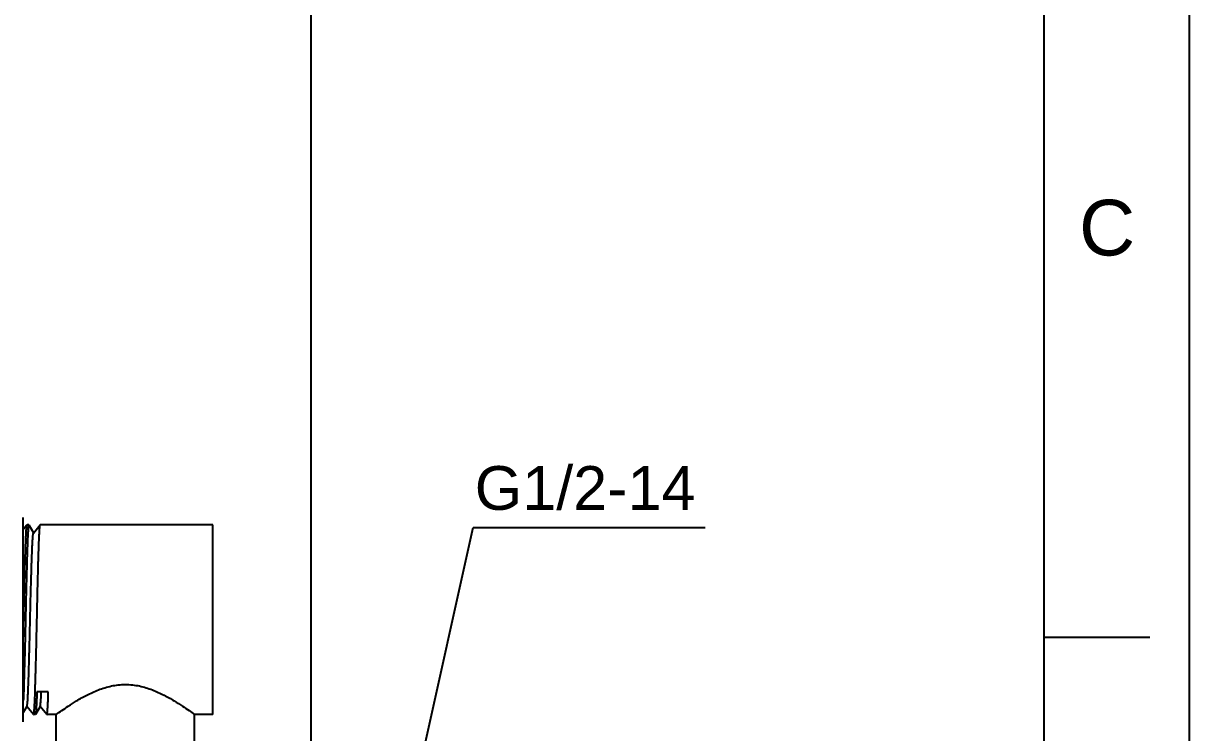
# Model space of a CAD drawing. Header units: millimetres. Extents: x 2881 to 3722, y -1342 to -748.
# Drawn here: x 3561.8 to 3721.8, y -1113.7 to -1016.4 of the extents above; entities that cross this region are included whole.
import ezdxf

# ---------------------------------------------------------------- set-up
doc = ezdxf.new("R2010")
doc.units = ezdxf.units.MM
doc.layers.add('5', color=2, linetype='Continuous', lineweight=9)
doc.layers.add('FORM', color=7, linetype='Continuous')
doc.layers.add('벽', color=2, linetype='Continuous')
doc.styles.get("Standard").update_dxf_attribs({"font": 'arial.ttf'})
doc.dimstyles.new('A4', dxfattribs={"dimtxt": 4, "dimasz": 3.5, "dimexe": 0.7, "dimexo": 0.625, "dimgap": 0.5, "dimtad": 1, "dimdec": 1, "dimdsep": 46, "dimtxsty": 'Standard', "dimcen": 2.5, "dimclrd": 5, "dimclre": 5, "dimclrt": 7, "dimadec": 3, "dimazin": 2, "dimtfac": 1, "dimtdec": 1, "dimtmove": 0, "dimatfit": 3, "dimfxl": 1.25, "dimarcsym": 0})

msp = doc.modelspace()

# ---------------------------------------------------------------- linework, layer by layer
at = {"linetype": 'Continuous'}
for p, q in [((3561.74, -1084.16), (3561.76, -1084.18)), ((3561.76, -1112.17), (3561.76, -1084.18)), ((3561.76, -1085.78), (3562.26, -1085.18)), ((3562.26, -1085.18), (3562.27, -1085.18)), ((3562.51, -1085.18), (3562.27, -1085.18)), ((3562.52, -1085.19), (3562.51, -1085.18)), ((3562.52, -1085.19), (3563.16, -1086.28)), ((3563.14, -1086.29), (3564.08, -1085.18)), ((3564.08, -1085.18), (3564.08, -1085.18)), ((3587.76, -1085.18), (3564.08, -1085.18)), ((3587.76, -1111.18), (3587.76, -1085.18)), ((3565.19, -1108.08), (3563.62, -1108.08)), ((3562.26, -1110.06), (3561.76, -1110.91)), ((3563.17, -1111.17), (3562.25, -1110.07)), ((3564.07, -1110.06), (3563.43, -1111.17)), ((3564.98, -1111.17), (3564.06, -1110.07)), ((3563.17, -1111.17), (3563.18, -1111.18)), ((3563.42, -1111.18), (3563.18, -1111.18)), ((3563.43, -1111.17), (3563.42, -1111.18)), ((3564.98, -1111.17), (3564.99, -1111.18)), ((3566.26, -1111.18), (3564.99, -1111.18)), ((3566.26, -1136.18), (3566.26, -1111.18)), ((3585.26, -1136.18), (3585.26, -1111.18)), ((3587.76, -1111.18), (3585.26, -1111.18)), ((3561.74, -1112.19), (3561.76, -1112.17))]:
    msp.add_line(p, q, dxfattribs=at)
for points, knots in [([(3561.82, -1098.18), (3561.83, -1097.34), (3561.87, -1095.71), (3561.92, -1093.7), (3561.95, -1092.16), (3561.98, -1091.08), (3562.01, -1090.07), (3562.04, -1089.13), (3562.07, -1088.28), (3562.09, -1087.52), (3562.12, -1086.86), (3562.14, -1086.37), (3562.16, -1086.04), (3562.18, -1085.83), (3562.19, -1085.65), (3562.2, -1085.5), (3562.22, -1085.38), (3562.23, -1085.28), (3562.24, -1085.23), (3562.25, -1085.19), (3562.26, -1085.18), (3562.26, -1085.18)], [0, 0, 0, 0, 0.191766, 0.3764, 0.463891, 0.547066, 0.625151, 0.69742, 0.763204, 0.821888, 0.872929, 0.915857, 0.93415, 0.950275, 0.964194, 0.975875, 0.985298, 0.992448, 0.997325, 0.998927, 1, 1, 1, 1]), ([(3562.51, -1085.18), (3562.51, -1085.18), (3562.5, -1085.18), (3562.49, -1085.2), (3562.48, -1085.25), (3562.47, -1085.33), (3562.45, -1085.44), (3562.44, -1085.58), (3562.42, -1085.75), (3562.41, -1085.95), (3562.4, -1086.18), (3562.38, -1086.43), (3562.36, -1086.83), (3562.34, -1087.4), (3562.31, -1088.16), (3562.28, -1089.01), (3562.25, -1089.96), (3562.23, -1090.98), (3562.2, -1092.07), (3562.16, -1093.63), (3562.11, -1095.67), (3562.08, -1097.33), (3562.06, -1098.18)], [0, 0, 0, 0, 0.000622, 0.001676, 0.005443, 0.01154, 0.019991, 0.030785, 0.043902, 0.059316, 0.076989, 0.096882, 0.118947, 0.169376, 0.227796, 0.293647, 0.366293, 0.445038, 0.529123, 0.617742, 0.805123, 1, 1, 1, 1]), ([(3562.26, -1110.06), (3562.26, -1110.04), (3562.27, -1110.01), (3562.29, -1109.94), (3562.3, -1109.85), (3562.31, -1109.73), (3562.33, -1109.59), (3562.35, -1109.34), (3562.37, -1108.97), (3562.4, -1108.45), (3562.42, -1107.84), (3562.45, -1107.14), (3562.48, -1106.35), (3562.51, -1105.49), (3562.55, -1104.22), (3562.59, -1102.5), (3562.65, -1100.34), (3562.7, -1098.1), (3562.75, -1095.86), (3562.8, -1094.03), (3562.84, -1092.64), (3562.87, -1091.66), (3562.89, -1090.74), (3562.92, -1089.89), (3562.95, -1089.12), (3562.98, -1088.43), (3563, -1087.82), (3563.03, -1087.38), (3563.05, -1087.08), (3563.06, -1086.89), (3563.07, -1086.72), (3563.09, -1086.58), (3563.1, -1086.47), (3563.11, -1086.39), (3563.13, -1086.33), (3563.14, -1086.31), (3563.14, -1086.3), (3563.14, -1086.29)], [0, 0, 0, 0, 0.001686, 0.004474, 0.008384, 0.013415, 0.019558, 0.026802, 0.044526, 0.066431, 0.092316, 0.121947, 0.15505, 0.191323, 0.230433, 0.315701, 0.407727, 0.503133, 0.59842, 0.690089, 0.733508, 0.774779, 0.813522, 0.849381, 0.882028, 0.911162, 0.936517, 0.957862, 0.966967, 0.975001, 0.981947, 0.987787, 0.992512, 0.996116, 0.9986, 0.99943, 1, 1, 1, 1]), ([(3563.63, -1098.18), (3563.65, -1097.34), (3563.68, -1095.71), (3563.73, -1093.7), (3563.77, -1092.16), (3563.8, -1091.08), (3563.82, -1090.07), (3563.85, -1089.13), (3563.88, -1088.28), (3563.91, -1087.52), (3563.93, -1086.86), (3563.96, -1086.37), (3563.98, -1086.04), (3563.99, -1085.83), (3564.01, -1085.65), (3564.02, -1085.5), (3564.03, -1085.38), (3564.05, -1085.28), (3564.06, -1085.23), (3564.07, -1085.19), (3564.07, -1085.18), (3564.08, -1085.18)], [0, 0, 0, 0, 0.191766, 0.376402, 0.463893, 0.547067, 0.625151, 0.697421, 0.763205, 0.82189, 0.872931, 0.915859, 0.934152, 0.950276, 0.964195, 0.975876, 0.985299, 0.992448, 0.997325, 0.998928, 1, 1, 1, 1]), ([(3561.76, -1100.59), (3561.77, -1100.39), (3561.78, -1099.59), (3561.8, -1098.78), (3561.82, -1098.18)], [0, 0, 0, 0, 0.248122, 1, 1, 1, 1]), ([(3562.06, -1098.18), (3562.03, -1099.27), (3561.99, -1101.39), (3561.91, -1104.39), (3561.84, -1106.99), (3561.79, -1108.57), (3561.76, -1109.26)], [0, 0, 0, 0, 0.296087, 0.572996, 0.812807, 1, 1, 1, 1]), ([(3563.18, -1111.18), (3563.18, -1111.18), (3563.19, -1111.17), (3563.2, -1111.15), (3563.21, -1111.1), (3563.22, -1111.03), (3563.24, -1110.92), (3563.25, -1110.78), (3563.26, -1110.61), (3563.28, -1110.41), (3563.29, -1110.18), (3563.31, -1109.92), (3563.32, -1109.52), (3563.35, -1108.95), (3563.38, -1108.19), (3563.4, -1107.34), (3563.43, -1106.4), (3563.46, -1105.38), (3563.49, -1104.28), (3563.53, -1102.72), (3563.57, -1100.68), (3563.61, -1099.02), (3563.63, -1098.18)], [0, 0, 0, 0, 0.000622, 0.001676, 0.005443, 0.01154, 0.019991, 0.030785, 0.043903, 0.059317, 0.076991, 0.096883, 0.118948, 0.169377, 0.227797, 0.293647, 0.366293, 0.445038, 0.529124, 0.617744, 0.805124, 1, 1, 1, 1]), ([(3566.26, -1111.18), (3566.52, -1110.99), (3567.07, -1110.6), (3568, -1109.96), (3569.13, -1109.24), (3570.5, -1108.47), (3572.08, -1107.74), (3573.54, -1107.29), (3574.79, -1107.09), (3575.76, -1107.03), (3576.73, -1107.09), (3577.99, -1107.29), (3579.45, -1107.74), (3581.02, -1108.47), (3582.39, -1109.24), (3583.52, -1109.96), (3584.46, -1110.6), (3585.01, -1110.99), (3585.26, -1111.18)], [0, 0, 0, 0, 0.04496, 0.096206, 0.161207, 0.236479, 0.319425, 0.407999, 0.453768, 0.5, 0.546232, 0.592001, 0.680575, 0.763521, 0.838793, 0.903794, 0.95504, 1, 1, 1, 1]), ([(3563.62, -1108.08), (3563.61, -1108.3), (3563.6, -1108.72), (3563.57, -1109.31), (3563.55, -1109.83), (3563.53, -1110.26), (3563.51, -1110.57), (3563.49, -1110.78), (3563.48, -1110.9), (3563.47, -1111), (3563.45, -1111.07), (3563.44, -1111.13), (3563.43, -1111.16), (3563.43, -1111.17)], [0, 0, 0, 0, 0.215269, 0.406999, 0.573701, 0.714281, 0.827811, 0.874179, 0.913516, 0.945772, 0.970911, 0.988941, 1, 1, 1, 1]), ([(3564.07, -1110.06), (3564.08, -1110.05), (3564.08, -1110.03), (3564.09, -1109.99), (3564.1, -1109.94), (3564.12, -1109.84), (3564.13, -1109.69), (3564.15, -1109.47), (3564.17, -1109.2), (3564.19, -1108.87), (3564.21, -1108.5), (3564.22, -1108.24), (3564.23, -1108.1)], [0, 0, 0, 0, 0.013035, 0.032635, 0.058959, 0.092038, 0.178415, 0.291545, 0.430925, 0.595954, 0.785912, 1, 1, 1, 1]), ([(3564.99, -1111.18), (3564.99, -1111.18), (3565, -1111.17), (3565.01, -1111.16), (3565.02, -1111.12), (3565.03, -1111.05), (3565.04, -1110.97), (3565.06, -1110.85), (3565.07, -1110.72), (3565.08, -1110.56), (3565.1, -1110.29), (3565.12, -1109.9), (3565.15, -1109.37), (3565.17, -1108.75), (3565.19, -1108.31), (3565.19, -1108.08)], [0, 0, 0, 0, 0.002281, 0.005945, 0.018762, 0.039389, 0.067941, 0.104405, 0.148734, 0.200863, 0.260694, 0.402981, 0.574541, 0.774115, 1, 1, 1, 1])]:
    msp.add_open_spline(points, degree=3, knots=knots, dxfattribs=at)
at = {"layer": 'FORM', "color": 7, "linetype": 'Continuous'}
for p, q in [((3721.75, -1342.46), (3721.75, -747.76)), ((3701.73, -767.78), (3701.73, -1322.44)), ((3701.73, -1100.57), (3716.29, -1100.57))]:
    msp.add_line(p, q, dxfattribs=at)
at = {"layer": '벽'}
msp.add_line((3601.26, -1256.41), (3601.26, -806.86), dxfattribs=at)

# ---------------------------------------------------------------- texts
at = {"layer": '5', "color": 4, "insert": (3623.68, -1077.12), "char_height": 6, "attachment_point": 1}
msp.add_mtext_dynamic_manual_height_columns('G1/2-14 ', width=31.987, gutter_width=12.5, heights=[0], dxfattribs=at)
at = {"layer": 'FORM', "insert": (3710.43, -1044.49), "char_height": 7.63, "attachment_point": 5}
msp.add_mtext_dynamic_manual_height_columns('C', width=10.0119, gutter_width=12.51, heights=[0], dxfattribs=at)

# ---------------------------------------------------------------- leaders
at = {"layer": '5'}
msp.add_leader([(3612.06, -1136.88), (3623.45, -1085.52), (3655.31, -1085.52)], dimstyle='A4', override={"dimtxt": 6, "dimasz": 6, "dimgap": 2, "dimtih": 1, "dimclrd": 3, "dimclre": 3, "dimclrt": 4}, dxfattribs=at)

doc.saveas('drawing.dxf')
